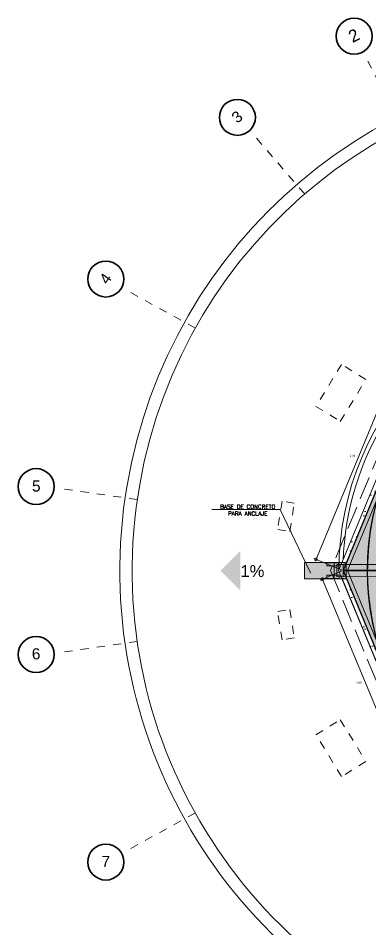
# Model space of a CAD drawing. Header units: metres. Extents: x 173 to 310, y -9 to 45.
# Drawn here: x 289.67 to 293.97, y 3.14 to 14.27 of the extents above; entities that cross this region are included whole.
import ezdxf
from ezdxf import colors
from ezdxf.entities.mleader import LeaderData, LeaderLine
from ezdxf.math import Vec2, Vec3

# ---------------------------------------------------------------- set-up
doc = ezdxf.new("R2010")
doc.units = ezdxf.units.M
doc.header["$MEASUREMENT"] = 0
doc.set_wipeout_variables(frame=1)
for name, pattern in [('Dot & Dashed', [0.017025055165290834, 0.008960555286407457, -0.004480277643203754, 0, -0.003584222235679623]), ('Hidden Line', [0.009937044471359246, 0.007168444471359245, -0.0027686]), ('Línea Oculta', [0.39122222328185996, 0.28222222328186, -0.109]), ('Wipeout_Contour', [1, 0, -1])]:
    doc.linetypes.add(name, pattern=pattern)
for name, color, linetype, lineweight, true_color in [('Annotation - Text_Pen_No__167', 7, 'Continuous', 13, 0x6a6a6a), ('INT _ Mobiliario_Pluma_Nº__90', 7, 'Continuous', 0, 0xc5ff15), ('Structural - Bearing_Pen_No__167', 7, 'Continuous', 13, 0x6a6a6a), ('Structural - Bearing_Pen_No__87', 7, 'Continuous', 20, 0x6a6a6a), ('Structural - Bearing_Pluma_Nº__123', 7, 'Continuous', 0, 0x008020), ('Structural - Bearing_Pluma_Nº__167', 7, 'Continuous', 0, 0x009fd5), ('Structural - Bearing_Pluma_Nº__27', 7, 'Continuous', 0, 0x6a6a6a)]:
    doc.layers.add(name, color=color, linetype=linetype, lineweight=lineweight, true_color=true_color)
for name, color, linetype, lineweight in [('ARQ _ Elementos 2D_Pluma_Nº__1', 7, 'Continuous', 5), ('Drawing & Figure_Pen_No__122', 9, 'Continuous', 13), ('Drawing & Figure_Pen_No__7', 7, 'Continuous', 35), ('Estructura – Carga_Pen_No__1', 7, 'Continuous', 13), ('MOD _ Estructura Compleja_Pluma_Nº__20', 7, 'Continuous', 5), ('MOD _ Forma_Pluma_Nº__2', 8, 'Continuous', 5), ('MOD _ Forma_Pluma_Nº__20', 7, 'Continuous', 5), ('Structural - Bearing_Pluma_Nº__2', 8, 'Continuous', 5)]:
    doc.layers.add(name, color=color, linetype=linetype, lineweight=lineweight)
doc.layers.add('Structural - Bearing', color=7, linetype='Continuous')
doc.styles.add('01COTAS', font='romans.shx')
doc.styles.add('GENERATED_STYLE_1', font='arial.ttf')
doc.dimstyles.new('detalles menores', dxfattribs={"dimtxt": 0.025, "dimasz": 0.07, "dimexe": 0.03, "dimexo": 0.0215, "dimgap": 0.025, "dimtad": 2, "dimtih": 1, "dimtoh": 1, "dimzin": 1, "dimdsep": 46, "dimtxsty": 'Standard', "dimblk": 'DOTSMALL', "dimcen": 0, "dimdle": 0.0175, "dimclrd": 10, "dimclre": 10, "dimclrt": 3, "dimazin": 0, "dimtfac": 1, "dimtix": 1, "dimtmove": 0, "dimatfit": 2, "dimldrblk": 'OBLIQUE', "dimfxl": 1, "dimlwd": 5, "dimlwe": 5, "dimarcsym": 0})
pattern_1 = [(0, (94.11038193173303, -33.93822754234632), (0, 0.6235383155021312), [0.0600000023842, -0.300000011921]), (0, (94.29038193888563, -33.62645839734352), (0, 0.6235383155021312), [0.0600000023842, -0.300000011921]), (60.00000000000014, (94.11038193173303, -33.93822754234632), (-0.5400000214578027, 0.3117691577510643), [0.0600000023842, -0.3000000119210001]), (60.00000000000014, (94.47038194603823, -33.93822754234632), (-0.5400000214578027, 0.3117691577510643), [0.0600000023842, -0.3000000119210001]), (120.0000000000003, (94.17038193411723, -33.93822754234632), (0.5400000214578003, 0.3117691577510681), [0.06000000238419995, -0.3000000119209996]), (120.0000000000003, (94.53038194842243, -33.93822754234632), (0.5400000214578003, 0.3117691577510681), [0.06000000238419995, -0.3000000119209996]), (0, (94.11038193173303, -33.87822753996212), (0, 0.1200000047684), [0, -0.1200000047684, 0, -0.1800000071526]), (44.99999999999999, (94.17038193411723, -33.87822753996212), (-0.08485281711415364, 0.08485281711415371), [0, -0.0900000035763, 0, -0.1500000059605])]

# ---------------------------------------------------------------- blocks, each defined once
blk = doc.blocks.new('_DOTSMALL')
at = {"color": 0, "linetype": 'ByBlock', "const_width": 0.5}
blk.add_lwpolyline([(-0.0625, 0, 1), (0.0625, 0, 1)], format="xyb", close=True, dxfattribs=at)
blk = doc.blocks.new('*D35')
at = {"color": 10, "lineweight": 5, "transparency": 16777216}
for p, q in [((293.6186893144343, 7.510130670579343), (293.3586832859489, 7.402307424016016)), ((293.3796913461604, 7.429964455782766), (294.4190826152922, 4.923566211034228)), ((294.6446733740527, 5.036062701627102), (294.3846673455673, 4.928239455063775))]:
    blk.add_line(p, q, dxfattribs=at)
at = {"layer": 'Defpoints', "color": 0, "transparency": 16777216}
for p in [(293.6385493409949, 7.518366527851853), (294.6645334006133, 5.044298558899612), (294.4123790105355, 4.939731348932369)]:
    blk.add_point(p, dxfattribs=at)
at = {"color": 10, "lineweight": 5, "transparency": 16777216, "xscale": 0.07, "yscale": 0.07, "zscale": 0.07}
for p, rotation in [((293.3863949509171, 7.41379931788461), 112.5235494606091), ((294.4123790105355, 4.939731348932369), 292.5235494606091)]:
    blk.add_blockref('_DOTSMALL', p, dxfattribs=dict(at, rotation=rotation))
at = {"color": 3, "transparency": 16777216, "insert": (293.8327889194101, 6.149147438439712), "char_height": 0.025, "attachment_point": 5}
blk.add_mtext('2.68', dxfattribs=at)
blk = doc.blocks.new('_Oblique')
at = {"color": 0, "linetype": 'ByBlock', "lineweight": -2}
blk.add_line((-0.5, -0.5), (0.5, 0.5), dxfattribs=at)
blk = doc.blocks.new('*D36')
at = {"color": 10, "lineweight": 5, "transparency": 16777216}
for p, q in [((293.3010057997484, 7.639105109342438), (294.3389708031944, 10.14743916839197)), ((294.6432653933765, 10.0025809423535), (294.3045590879906, 10.14273982197669)), ((293.6186830733098, 7.526587319070487), (293.2799767679239, 7.666746198693673))]:
    blk.add_line(p, q, dxfattribs=at)
at = {"layer": 'Defpoints', "color": 0, "transparency": 16777216}
for p in [(294.3322794615047, 10.13126895050871), (294.6631316610616, 9.994360151134785), (293.638549340995, 7.518366527851768)]:
    blk.add_point(p, dxfattribs=at)
at = {"color": 10, "lineweight": 5, "transparency": 16777216, "xscale": 0.07, "yscale": 0.07, "zscale": 0.07}
for p, rotation in [((294.3322794615047, 10.13126895050871), 67.5199089726509), ((293.307697141438, 7.655275327225695), 247.5199089726509)]:
    blk.add_blockref('_DOTSMALL', p, dxfattribs=dict(at, rotation=rotation))
at = {"color": 3, "transparency": 16777216, "insert": (293.7533768283644, 8.920836401156576), "char_height": 0.025, "attachment_point": 5}
blk.add_mtext('2.68', dxfattribs=at)
blk = doc.blocks.new('_DOT')
at = {"color": 0, "linetype": 'ByBlock', "lineweight": -2}
blk.add_line((-0.5, 0), (-1, 0), dxfattribs=at)
at = {"color": 0, "linetype": 'ByBlock', "const_width": 0.5}
blk.add_lwpolyline([(-0.25, 0, 1), (0.25, 0, 1)], format="xyb", close=True, dxfattribs=at)

msp = doc.modelspace()

# ---------------------------------------------------------------- hatches: boundary and pattern name
at = {"transparency": 33554610}
h = msp.add_hatch(color=256, dxfattribs=at)
h.set_gradient(color1=(141, 200, 242), color2=(200, 201, 203), rotation=111.00000000000001, tint=1, name='INVSPHERICAL')
h.paths.add_polyline_path([(294.6633588978423, 9.994904647687783), (293.638231401142, 7.519133557125339), (297.1382276145528, 7.520033968284731)])
h = msp.add_hatch(color=256, dxfattribs=at)
h.set_gradient(color1=(141, 200, 242), color2=(200, 201, 203), rotation=111.00000000000001, tint=1, name='INVSPHERICAL')
h.paths.add_polyline_path([(293.6382305944467, 7.519135507011535), (294.6639895123542, 5.044523629570857), (297.1382285150449, 7.520026742514704)])
at = {"layer": 'Estructura – Carga_Pen_No__1', "linetype": 'Continuous', "lineweight": 13}
msp.add_hatch(color=7, dxfattribs=at).paths.add_polyline_path([(292.38480048525, 7.763015205894642), (292.38480048525, 7.276782790604282), (292.1416842776049, 7.519898998249462)])
at = {"layer": 'Structural - Bearing', "linetype": 'Continuous', "lineweight": 0, "true_color": 0x7f7f7f}
msp.add_hatch(color=8, dxfattribs=at).paths.add_polyline_path([(299.1682125441587, 9.993726163406574, 7239.501851656621), (299.1695790112572, 9.992604171681176), (299.1378391911293, 9.95397019934786, -7239.501851656621), (299.1364940750793, 9.955074659952555)])
at = {"layer": 'Structural - Bearing_Pluma_Nº__123', "linetype": 'Continuous', "lineweight": 0, "true_color": 0x006018}
h = msp.add_hatch(color=108, dxfattribs=at)
h.paths.add_polyline_path([(294.6633567900625, 9.994903763716518), (293.6382305807848, 7.519135539970516), (294.6639895237519, 5.044523677200497), (297.1391250138085, 4.020030201612154), (299.6137367722703, 5.045789040270999), (300.6382303521669, 7.520924530327643), (299.6131042471974, 9.99490365940829), (297.1373359191431, 11.02002986868599)])
h.paths.add_polyline_path([(297.1373428637299, 10.96591027903582), (299.5748408108379, 9.956630441211328), (300.5841121755238, 7.520914189660753), (299.5754586038424, 5.08404760195415), (297.139111151263, 4.074149809575867), (294.7022481048979, 5.082801826207297), (293.6923516229401, 7.519145902106412), (294.7016299877375, 9.95664030681358)], flags=0)

# ---------------------------------------------------------------- linework, layer by layer
at = {"color": 6}
msp.add_circle((297.1382305230559, 7.520029942363844), 3.199993538297323, dxfattribs=at)
at = {"layer": 'Drawing & Figure_Pen_No__122', "color": 9, "linetype": 'Dot & Dashed', "lineweight": 13}
for p, q in [((294.3520902292651, 12.94320185346821), (293.901491223528, 13.82034565163046)), ((293.1697667475781, 12.11967314758308), (292.5258280013983, 12.86650887101456)), ((291.8341335885848, 10.48191182803351), (290.9694654393702, 10.95601065566283)), ((291.1251832478603, 8.386158601186583), (290.1491461673592, 8.526772697607502)), ((291.1251832478603, 6.653639500503234), (290.1491461673592, 6.513025404082309)), ((291.8341335885848, 4.557886273656311), (290.9694654393702, 4.083787446026984))]:
    msp.add_line(p, q, dxfattribs=at)
at = {"layer": 'Drawing & Figure_Pen_No__7', "color": 7, "linetype": 'Continuous', "lineweight": 35}
for centre, radius in [((293.7740295024146, 14.04695877934126), 0.2199999999999993), ((292.3476568880199, 13.05586318006907), 0.2199999999999994), ((290.7414859846455, 11.08101212854783), 0.2199999999999994), ((289.8899313637897, 8.545047075890519), 0.22), ((289.8899313637897, 6.494751025799292), 0.2200000000000003), ((290.7414859846455, 3.958785973141988), 0.2200000000000003)]:
    msp.add_circle(centre, radius, dxfattribs=at)
at = {"layer": 'MOD _ Forma_Pluma_Nº__20', "color": 7, "linetype": 'Continuous', "lineweight": 5, "flags": 128}
msp.add_lwpolyline([(293.1667572572844, 7.617999374760426), (293.1668595155786, 7.417999400902271)], dxfattribs=at)
at = {"layer": 'Structural - Bearing_Pen_No__167', "color": 251, "linetype": 'Continuous', "lineweight": 13, "true_color": 0x6a6a6a}
msp.add_lwpolyline([(299.3601574031576, 9.822610320848316, 0.4038400991344999), (294.9158174379928, 9.822384981119693, 0.4246636787430757), (294.9160509336114, 5.217187681465705, 0.4038095529444671), (299.3601490028689, 5.217179575447171, 0.4246946787083997)], format="xyb", close=True, dxfattribs=at)
at = {"layer": 'Structural - Bearing_Pen_No__167', "color": 251, "linetype": 'Hidden Line', "lineweight": 13, "true_color": 0x6a6a6a}
for points in [[(293.6043579807127, 9.342090246724165), (293.9183340993024, 9.853381745729653), (293.6200807248826, 10.03653448157371), (293.3061046062928, 9.52524298256822)], [(292.9881357656892, 7.997956700612749), (293.0422343196999, 8.343750492422206), (292.8940369803529, 8.366935586998178), (292.8399384263423, 8.021141795188715)], [(292.9881357656892, 7.041841401077067), (293.0422343196998, 6.696047609267612), (292.8940369803529, 6.67286251469164), (292.8399384263423, 7.018656306501103)], [(293.6043579807127, 5.697707854965652), (293.9183340993024, 5.186416355960158), (293.6200807248826, 5.003263620116104), (293.3061046062928, 5.514555119121598)]]:
    msp.add_lwpolyline(points, close=True, dxfattribs=at)
at = {"layer": 'Structural - Bearing_Pen_No__167', "color": 251, "linetype": 'Continuous', "lineweight": 13, "true_color": 0x6a6a6a}
for points in [[(293.4420138532057, 7.615260148807915), (293.5900208620293, 7.615260148807915), (293.5900208620293, 7.578165062782662), (293.4420138532057, 7.578165062782662)], [(293.4420138532057, 7.424537847691009), (293.5900208620293, 7.424537847691009), (293.5900208620293, 7.461632933716262), (293.4420138532057, 7.461632933716262)]]:
    msp.add_lwpolyline(points, close=True, dxfattribs=at)
at = {"layer": 'Structural - Bearing_Pen_No__87', "color": 251, "linetype": 'Continuous', "lineweight": 20, "true_color": 0x6a6a6a}
for centre, radius, start, end in [((297.1384312201806, 7.518571368486231), 6.226509492585983, 90.00301035407077, 250.8018693583503), ((297.1384312201806, 7.518571368486231), 6.076509492585981, 90.00277330063103, 255.3978036133098), ((297.1382304372841, 7.52002998299493), 3.549999999999998, 0.01464414158897709, 180.0146427811176), ((297.138230437241, 7.520030151582314), 3.499999999999999, 0.01464277140027593, 180.0146441513066), ((297.1382305230559, 7.520029942363844), 3.199999999999994, 46.02124174343803, 226.021241743438)]:
    msp.add_arc(centre, radius, start, end, dxfattribs=at)
at = {"layer": 'Structural - Bearing_Pluma_Nº__167', "color": 142, "linetype": 'Continuous', "lineweight": 0, "true_color": 0x009fd5, "flags": 128}
for points in [[(294.6633567900625, 9.994903763716518), (293.6382305807848, 7.519135539970516), (294.6639895237519, 5.044523677200497), (297.1391250138085, 4.020030201612154), (299.6137367722703, 5.045789040270999), (300.6382303521669, 7.520924530327643), (299.6131042471974, 9.99490365940829), (297.1373359191431, 11.02002986868599)], [(297.1373428637299, 10.96591027903582), (294.7016299877375, 9.95664030681358), (293.6923516229401, 7.519145902106412), (294.7022481048979, 5.082801826207297), (297.139111151263, 4.074149809575867), (299.5754586038424, 5.08404760195415), (300.5841121755238, 7.520914189660753), (299.5748408108379, 9.956630441211328)]]:
    msp.add_lwpolyline(points, close=True, dxfattribs=at)
at = {"layer": 'Structural - Bearing_Pluma_Nº__27', "color": 251, "linetype": 'Continuous', "lineweight": 0, "true_color": 0x6a6a6a}
msp.add_arc((297.1382305230625, 7.520029942316749), 3.200000000032466, 50.62677164413454, 50.59511433935181, dxfattribs=at)

# ---------------------------------------------------------------- texts
at = {"layer": 'Annotation - Text_Pen_No__167', "color": 251, "linetype": 'Continuous', "lineweight": 13, "true_color": 0x6a6a6a, "insert": (292.38480048525, 7.585431261538683), "char_height": 0.145, "attachment_point": 1, "style": 'GENERATED_STYLE_1'}
msp.add_mtext('\\A1;{\\pql;\\fArial|b0|i0|c0|p34;1%}', dxfattribs=at)
at = {"layer": 'Drawing & Figure_Pen_No__7', "color": 7, "linetype": 'Continuous', "lineweight": 35, "style": 'GENERATED_STYLE_1'}
for s, insert, char_height, attachment_point, rotation in [('\\A1;{\\pql;\\fArial|b0|i0|c0|p34;2}', (293.7552340541471, 13.96152796600211), 0.15, 7, 28.18284191601358), ('\\A1;{\\pql;\\fArial|b0|i0|c0|p34;3}', (292.3455542147708, 12.97539240381126), 0.135, 7, 38.02335309392507), ('\\A1;{\\pql;\\fArial|b0|i0|c0|p34;4}', (290.7609066977717, 11.00471834681393), 0.135, 7, 54.873423845878776), ('\\A1;{\\pqr;\\fArial|b0|i0|c0|p34;6}', (289.9430699213165, 6.434379073457367), 0.135, 9, 1.7916912840648904)]:
    msp.add_mtext(s, dxfattribs=dict(at, insert=insert, char_height=char_height, attachment_point=attachment_point, rotation=rotation))
at = {"layer": 'Drawing & Figure_Pen_No__7', "color": 7, "linetype": 'Continuous', "lineweight": 35, "char_height": 0.135, "style": 'GENERATED_STYLE_1'}
for s, insert, attachment_point in [('\\A1;{\\pql;\\fArial|b0|i0|c0|p34;5}', (289.8387063637897, 8.483043218747664), 7), ('\\A1;{\\pqr;\\fArial|b0|i0|c0|p34;7}', (290.7927109846455, 3.899003830284843), 9)]:
    msp.add_mtext(s, dxfattribs=dict(at, insert=insert, attachment_point=attachment_point))

# ---------------------------------------------------------------- leaders
at = {"ltscale": 650}
ml = msp.add_multileader_mtext('Standard', dxfattribs=at)
ml.set_content('BASE DE CONCRETO PARA ANCLAJE', color=256, style='01COTAS')
ml.set_leader_properties(color=1, lineweight=9)
ml.set_arrow_properties(name='DOT')
ml.build(insert=Vec2(0, 0))
ml.multileader.update_dxf_attribs({"text_left_attachment_type": 6, "text_right_attachment_type": 6, "dogleg_length": 0.06854845645692648, "arrow_head_size": 0.0125})
ctx = ml.context
ctx.base_point, ctx.char_height, ctx.arrow_head_size, ctx.landing_gap_size, ctx.plane_origin = Vec3(292.0972565422372, 8.264286734240898), 0.05, 0.0125, 0.00025, Vec3(292.4215720074732, 9.038987035683377)
ctx.left_attachment, ctx.right_attachment, ctx.text_align_type = 6, 6, 1
notes = []
notes.append((ctx, [(1, (1, 1, 0), (292.8696555611133, 8.264286734240898), (-1, 0), 0.01713711411423162, [(1, [(293.2413251825808, 7.490466356434349)], 0, [])])]))
ctx.mtext.insert, ctx.mtext.width, ctx.mtext.alignment, ctx.mtext.flow_direction = Vec3(292.4748874946182, 8.324286734240896), 0.8069577240292346, 2, 5
for ctx, leaders in notes:
    for number, flags, end, landing, length, lines in leaders:
        leader = LeaderData()
        leader.index, (leader.has_last_leader_line, leader.has_dogleg_vector, leader.attachment_direction) = number, flags
        leader.last_leader_point, leader.dogleg_vector, leader.dogleg_length = Vec3(end), Vec3(landing), length
        for number, points, colour, breaks in lines:
            line = LeaderLine()
            line.index, line.vertices, line.color, line.breaks = number, Vec3.list(points), colors.encode_raw_color(colour), breaks
            leader.lines.append(line)
        ctx.leaders.append(leader)

# ---------------------------------------------------------------- next in the draw order: wipeouts: each hides what was drawn before it
at = {"color": 254, "linetype": 'Wipeout_Contour', "lineweight": 0, "ltscale": 611.2018091982613}
msp.add_wipeout([(293.61115753774146, 7.584448406375984), (293.5841095386294, 7.519125151923909), (293.6382305803156, 7.519135527322803)], dxfattribs=at).dxf.layer = 'Structural - Bearing'

# ---------------------------------------------------------------- next in the draw order: hatches: boundary and pattern name
at = {"layer": 'Structural - Bearing_Pluma_Nº__2', "linetype": 'Continuous', "lineweight": 5}
h = msp.add_hatch(dxfattribs=at)
h.set_pattern_fill('HORMIGÓN_ARMADO', color=8, style=0, pattern_type=2)
h.set_pattern_definition(pattern_1)
h.paths.add_polyline_path([(293.6111575377415, 7.584448406375979), (293.5841095386294, 7.519125151923912), (293.6382305803157, 7.519135527322798)])

# ---------------------------------------------------------------- next in the draw order: linework, layer by layer
at = {"layer": 'MOD _ Forma_Pluma_Nº__20', "color": 7, "linetype": 'Continuous', "lineweight": 5, "flags": 128}
msp.add_lwpolyline([(293.1667572572844, 7.617999374760426), (293.5289861438366, 7.618184579324956)], dxfattribs=at)

# ---------------------------------------------------------------- next in the draw order: wipeouts: each hides what was drawn before it
at = {"color": 254, "linetype": 'Wipeout_Contour', "lineweight": 0, "ltscale": 611.378197103621}
msp.add_wipeout([(293.6382305803156, 7.519135527015204), (293.5841095386294, 7.5191251516163105), (293.6111825812036, 7.45381227256308)], dxfattribs=at).dxf.layer = 'Structural - Bearing'

# ---------------------------------------------------------------- next in the draw order: hatches: boundary and pattern name
at = {"layer": 'MOD _ Forma_Pluma_Nº__2', "linetype": 'Continuous', "lineweight": 0, "true_color": 0x1f1f1f}
msp.add_hatch(color=250, dxfattribs=at).paths.add_polyline_path([(293.1668595155786, 7.417999400902271), (293.5290884021309, 7.418184605466815), (293.5289861438366, 7.618184579324956), (293.1667572572844, 7.617999374760426)])

# ---------------------------------------------------------------- next in the draw order: linework, layer by layer
at = {"layer": 'MOD _ Forma_Pluma_Nº__20', "color": 7, "linetype": 'Continuous', "lineweight": 5, "flags": 128}
for points in [[(293.5289861438366, 7.618184579324956), (293.5290884021309, 7.418184605466815)], [(293.1668595155786, 7.417999400902271), (293.5290884021309, 7.418184605466815)]]:
    msp.add_lwpolyline(points, dxfattribs=at)

# ---------------------------------------------------------------- next in the draw order: wipeouts: each hides what was drawn before it
at = {"color": 254, "linetype": 'Wipeout_Contour', "lineweight": 0, "ltscale": 816.128013953482}
msp.add_wipeout([(294.66398954520844, 5.044523702019788), (293.6382305807848, 7.5191355270151865), (293.6111825812861, 7.453812272563091), (294.59865448169234, 5.071566807158817)], dxfattribs=at).dxf.layer = 'Structural - Bearing'

# ---------------------------------------------------------------- next in the draw order: hatches: boundary and pattern name
at = {"layer": 'Structural - Bearing_Pluma_Nº__2', "linetype": 'Continuous', "lineweight": 5}
h = msp.add_hatch(dxfattribs=at)
h.set_pattern_fill('HORMIGÓN_ARMADO', color=8, style=0, pattern_type=2)
h.set_pattern_definition(pattern_1)
h.paths.add_polyline_path([(294.6639895452084, 5.044523702019784), (293.6382305807848, 7.519135527015176), (293.6111825812861, 7.45381227256308), (294.5986544816923, 5.071566807158812)])

# ---------------------------------------------------------------- next in the draw order: linework, layer by layer
at = {"layer": 'MOD _ Forma_Pluma_Nº__20', "color": 7, "linetype": 'Continuous', "lineweight": 5, "flags": 128}
msp.add_lwpolyline([(293.5290884021309, 7.418184605466815), (293.677185993046, 7.418260326511851)], dxfattribs=at)
at = {"layer": 'Structural - Bearing_Pluma_Nº__27', "color": 251, "linetype": 'Continuous', "lineweight": 0, "true_color": 0x6a6a6a, "flags": 128}
for points in [[(293.5841095386294, 7.519125151923912), (293.6111575381281, 7.584448406376008)], [(293.5841095386294, 7.519125151923897), (294.5986544816923, 5.071566807158756)], [(294.6639895452084, 5.044523702019769), (293.6382305807848, 7.519135527015204)]]:
    msp.add_lwpolyline(points, dxfattribs=at)

# ---------------------------------------------------------------- next in the draw order: wipeouts: each hides what was drawn before it
at = {"color": 254, "linetype": 'Wipeout_Contour', "lineweight": 0, "ltscale": 818.1548252843061}
msp.add_wipeout([(293.6111575381281, 7.584448390517693), (293.63823059027345, 7.519135527015194), (294.66335674973806, 9.994903759732871), (294.5980320808414, 9.967835614204468)], dxfattribs=at).dxf.layer = 'Structural - Bearing'

# ---------------------------------------------------------------- next in the draw order: hatches: boundary and pattern name
at = {"layer": 'MOD _ Forma_Pluma_Nº__2', "linetype": 'Continuous', "lineweight": 0, "true_color": 0x1f1f1f}
msp.add_hatch(color=250, dxfattribs=at).paths.add_polyline_path([(293.5290884021309, 7.418184605466815), (293.677185993046, 7.418260326511851), (293.6770837347518, 7.618260300370006), (293.5289861438366, 7.618184579324956)])
at = {"layer": 'Structural - Bearing_Pluma_Nº__2', "linetype": 'Continuous', "lineweight": 5}
h = msp.add_hatch(dxfattribs=at)
h.set_pattern_fill('HORMIGÓN_ARMADO', color=8, style=0, pattern_type=2)
h.set_pattern_definition(pattern_1)
h.paths.add_polyline_path([(293.6111575381281, 7.584448390517688), (293.6382305902735, 7.51913552701519), (294.663356749738, 9.994903759732875), (294.5980320808414, 9.967835614204471)])

# ---------------------------------------------------------------- next in the draw order: linework, layer by layer
for points in [[(294.6633588978423, 9.994904647687783), (293.638231401142, 7.519133557125339), (297.1382276145528, 7.520033968284731)], [(293.6382305944467, 7.519135507011535), (294.6639895123542, 5.044523629570857), (297.1382285150449, 7.520026742514704)]]:
    msp.add_lwpolyline(points, close=True)
at = {"layer": 'ARQ _ Elementos 2D_Pluma_Nº__1', "color": 7, "linetype": 'Continuous', "lineweight": 5}
for points in [[(294.6639895452084, 5.044523702019741), (297.1391249846062, 4.020030201612154), (299.6137367268338, 5.045789041067972), (300.6382303521669, 7.520924563297565), (299.613104263841, 9.994903673961016), (297.1373359483454, 11.02002988870059), (294.6633567549041, 9.994903759732875), (293.6382305807848, 7.519135527015176)], [(294.7022481048978, 5.082801826207297), (297.139111151263, 4.074149809575881), (299.5754586038424, 5.08404760195415), (300.5841121755239, 7.520914189660838), (299.5748408108379, 9.956630441211285), (297.1373428637299, 10.96591027903581), (294.7016299877375, 9.956640306813593), (293.6923516229401, 7.519145902106383)]]:
    msp.add_lwpolyline(points, close=True, dxfattribs=at)
at = {"layer": 'INT _ Mobiliario_Pluma_Nº__90', "color": 60, "linetype": 'Continuous', "lineweight": 0, "true_color": 0xc5ff15}
msp.add_line((293.6385683133072, 7.444135590877759), (293.638529975562, 7.594135585978488), dxfattribs=at)
at = {"layer": 'INT _ Mobiliario_Pluma_Nº__90', "color": 60, "linetype": 'Continuous', "lineweight": 0, "true_color": 0xc5ff15, "flags": 128}
msp.add_lwpolyline([(296.957512746158, 7.594983868111413), (293.5644811800167, 7.594116660218826), (293.5645195177619, 7.444116665118098), (296.9574856699451, 7.444983856291859)], dxfattribs=at)
at = {"layer": 'MOD _ Estructura Compleja_Pluma_Nº__20', "color": 7, "linetype": 'Línea Oculta', "lineweight": 5, "flags": 128}
for points in [[(294.5556218563352, 10.10263860908493), (293.4858703202771, 7.520029942363929)], [(293.4858703202771, 7.520029942363929), (294.5556218563352, 4.937421275642943)], [(297.1382304372628, 7.520030067288626), (293.6382305515825, 7.51913550700058)]]:
    msp.add_lwpolyline(points, dxfattribs=at)
at = {"layer": 'MOD _ Forma_Pluma_Nº__20', "color": 7, "linetype": 'Continuous', "lineweight": 5, "flags": 128}
for points in [[(293.5289861438366, 7.618184579324956), (293.6770837347518, 7.618260300370006)], [(293.6770837347518, 7.618260300370006), (293.677185993046, 7.418260326511851)]]:
    msp.add_lwpolyline(points, dxfattribs=at)
at = {"layer": 'Structural - Bearing_Pluma_Nº__27', "color": 251, "linetype": 'Continuous', "lineweight": 0, "true_color": 0x6a6a6a, "flags": 128}
for points in [[(294.5980320646036, 9.967835606907965), (293.6111575381281, 7.584448406376008)], [(293.6382305807848, 7.519135527015204), (294.6633567549041, 9.994903759732875)]]:
    msp.add_lwpolyline(points, dxfattribs=at)

# ---------------------------------------------------------------- next in the draw order: dimensions: what is measured, and where the dimension line sits
for p1, p2, distance, picture, middle in [((293.638549340995, 7.518366527851772), (294.6631316610616, 9.994360151134781), 0.35806032633851065, '*D36', (293.7533768283644, 8.920836401156576)), ((293.6385493409949, 7.51836652785184), (294.6645334006134, 5.044298558899595), -0.2729764419063827, '*D35', (293.8327889194101, 6.149147438439712))]:
    dim = msp.add_aligned_dim(p1=p1, p2=p2, distance=distance, dimstyle='detalles menores')
    dim.commit()
    dim.dimension.update_dxf_attribs({"geometry": picture, "text_midpoint": middle})

doc.saveas('drawing.dxf')
